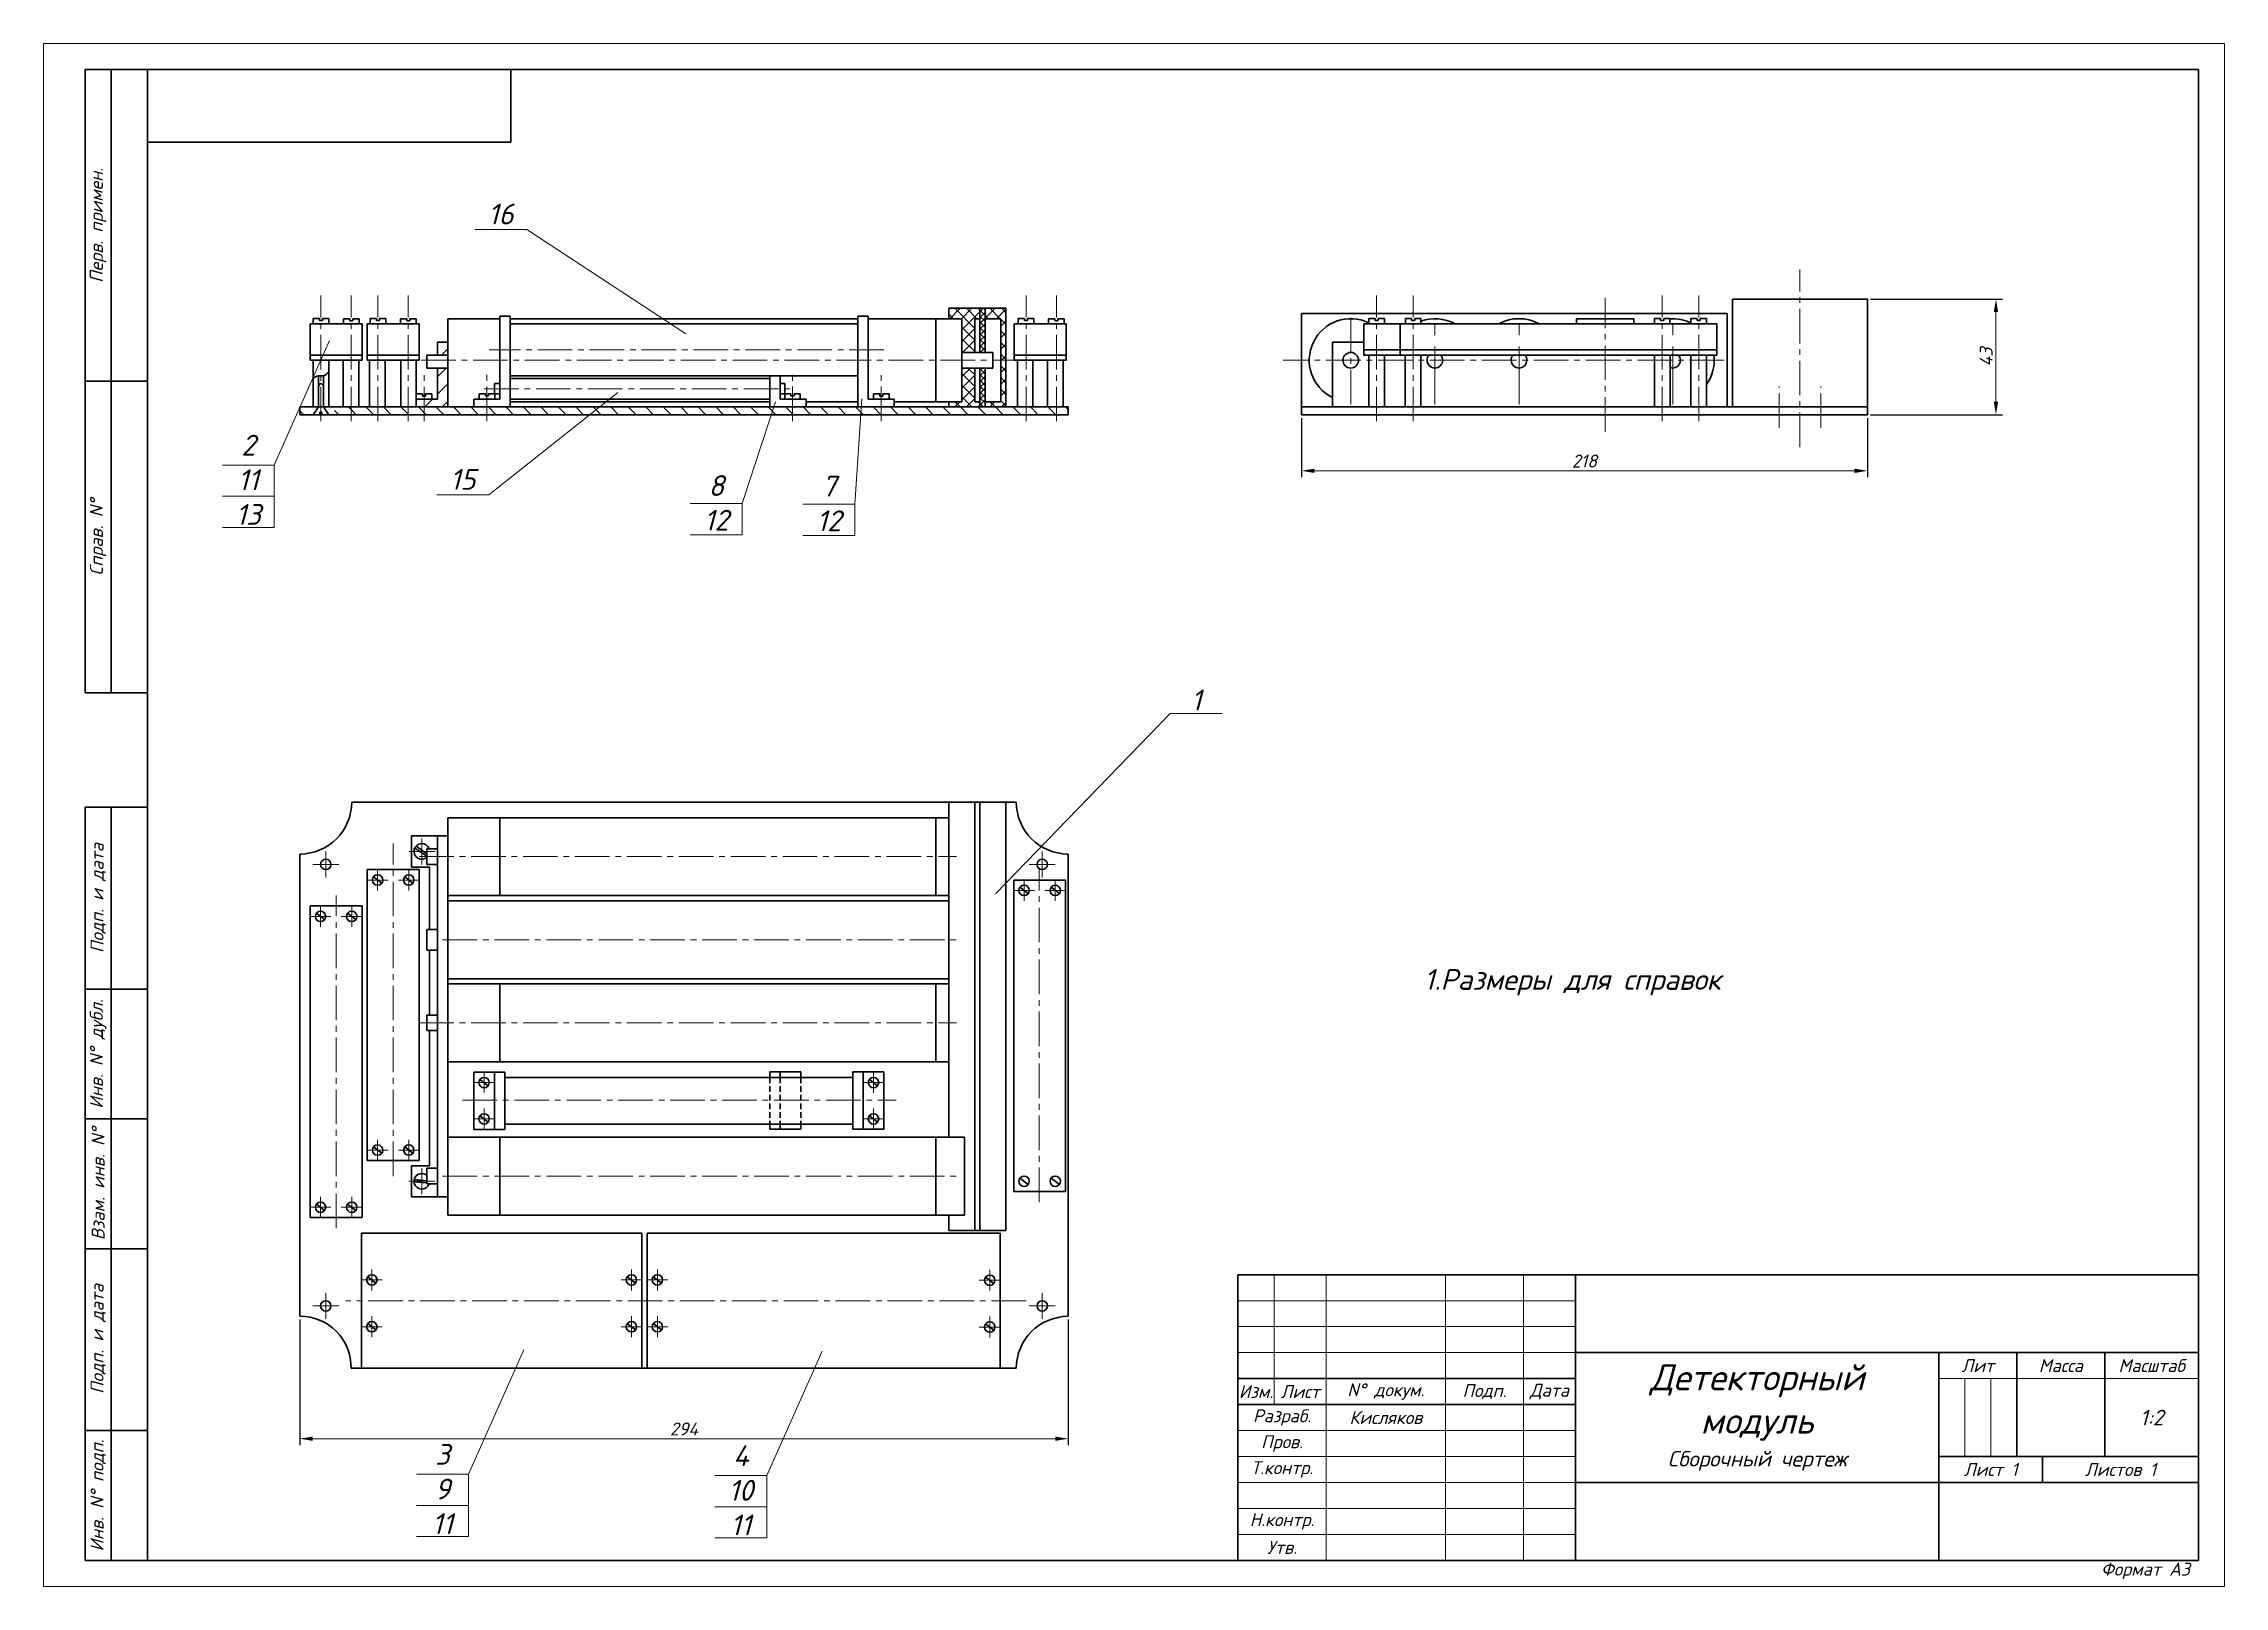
# Model space of a CAD drawing. Header units: millimetres. Extents: x 133 to 553, y -1 to 296.
import ezdxf

# ---------------------------------------------------------------- set-up
doc = ezdxf.new("R2010")
doc.units = ezdxf.units.MM
for name, pattern in [('ACAD_ISO10W100', [18, 12, -3, 0, -3]), ('CENTER', [50.8, 31.75, -6.35, 6.35, -6.35]), ('CENTER2', [28.575, 19.05, -3.175, 3.175, -3.175]), ('HIDDEN2', [4.7625, 3.175, -1.5875])]:
    doc.linetypes.add(name, pattern=pattern)
doc.styles.add('Тип А Наклон', font='isocpeur.ttf', dxfattribs={"oblique": 15, "height": 2.5})
doc.dimstyles.new('ISO-25', dxfattribs={"dimtxt": 5, "dimasz": 2.5, "dimexe": 1.25, "dimexo": 0.625, "dimtad": 1, "dimtxsty": 'Тип А Наклон', "dimcen": 2.5, "dimadec": 0, "dimazin": 0, "dimtfac": 1, "dimtmove": 0, "dimatfit": 3, "dimfxl": 1, "dimlwd": 15, "dimarcsym": 0})

# ---------------------------------------------------------------- blocks, each defined once
blk = doc.blocks.new('*D2')
at = {"color": 0, "linetype": 'Continuous', "lineweight": -2, "ltscale": 0.35}
for p, q in [((181.97, 50.55), (181.97, 26.36)), ((329.97, 50.55), (329.97, 26.36))]:
    blk.add_line(p, q, dxfattribs=at)
at = {"color": 0, "linetype": 'Continuous', "lineweight": 15, "ltscale": 0.35}
blk.add_line((327.47, 27.61), (184.47, 27.61), dxfattribs=at)
for points in [[(184.47, 28.03), (184.47, 27.2), (181.97, 27.61)], [(327.47, 28.03), (327.47, 27.2), (329.97, 27.61)]]:
    blk.add_solid(points, dxfattribs=at)
at = {"layer": 'Defpoints', "color": 0, "linetype": 'Continuous', "lineweight": 15, "ltscale": 0.35}
for p in [(181.97, 51.18), (329.97, 51.17), (181.97, 27.61)]:
    blk.add_point(p, dxfattribs=at)
at = {"color": 0, "linetype": 'Continuous', "lineweight": 15, "ltscale": 0.35, "insert": (255.97, 29.49), "char_height": 2.5, "attachment_point": 5, "style": 'Тип А Наклон'}
blk.add_mtext('294', dxfattribs=at)
blk = doc.blocks.new('*D5')
at = {"color": 0, "linetype": 'Continuous', "lineweight": -2, "ltscale": 0.35}
for p, q in [((374.88, 224.11), (374.88, 212.7)), ((483.88, 224.11), (483.88, 212.7))]:
    blk.add_line(p, q, dxfattribs=at)
at = {"color": 0, "linetype": 'Continuous', "lineweight": 15, "ltscale": 0.35}
blk.add_line((377.38, 213.95), (481.38, 213.95), dxfattribs=at)
for points in [[(377.38, 214.36), (377.38, 213.53), (374.88, 213.95)], [(481.38, 214.36), (481.38, 213.53), (483.88, 213.95)]]:
    blk.add_solid(points, dxfattribs=at)
at = {"layer": 'Defpoints', "color": 0, "linetype": 'Continuous', "lineweight": 15, "ltscale": 0.35}
for p in [(374.88, 224.74), (483.88, 224.74), (483.88, 213.95)]:
    blk.add_point(p, dxfattribs=at)
at = {"color": 0, "linetype": 'Continuous', "lineweight": 15, "ltscale": 0.35, "insert": (429.38, 215.82), "char_height": 2.5, "attachment_point": 5, "style": 'Тип А Наклон'}
blk.add_mtext('218', dxfattribs=at)
blk = doc.blocks.new('*D11')
at = {"color": 0, "linetype": 'Continuous', "lineweight": -2, "ltscale": 0.35}
for p, q in [((484.51, 246.99), (509.89, 246.99)), ((484.51, 224.74), (509.89, 224.74))]:
    blk.add_line(p, q, dxfattribs=at)
at = {"color": 0, "linetype": 'Continuous', "lineweight": 15, "ltscale": 0.35}
blk.add_line((508.64, 227.24), (508.64, 244.49), dxfattribs=at)
for points in [[(508.22, 244.49), (509.06, 244.49), (508.64, 246.99)], [(508.22, 227.24), (509.06, 227.24), (508.64, 224.74)]]:
    blk.add_solid(points, dxfattribs=at)
at = {"layer": 'Defpoints', "color": 0, "linetype": 'Continuous', "lineweight": 15, "ltscale": 0.35}
for p in [(483.88, 246.99), (508.64, 246.99), (483.88, 224.74)]:
    blk.add_point(p, dxfattribs=at)
at = {"color": 0, "linetype": 'Continuous', "lineweight": 15, "ltscale": 0.35, "insert": (506.76, 235.86), "char_height": 2.5, "attachment_point": 5, "rotation": 90, "style": 'Тип А Наклон'}
blk.add_mtext('43', dxfattribs=at)

msp = doc.modelspace()

# ---------------------------------------------------------------- hatches: boundary and pattern name
at = {"linetype": 'Continuous', "lineweight": 15, "ltscale": 0.35}
h = msp.add_hatch(dxfattribs=at)
h.set_pattern_fill('ANSI37', color=256, scale=0.5, style=0)
h.set_pattern_definition([(45, (3.3, 0), (-1.122532, 1.122532), []), (135, (3.3, 0), (-1.122532, -1.122532), [])])
h.paths.add_polyline_path([(312.967, 245.237), (311.967, 245.237), (306.967, 245.237), (306.967, 243.237), (309.467, 243.237), (309.467, 236.737), (311.967, 236.737), (311.967, 243.237), (312.967, 243.237)])
h.paths.add_polyline_path([(317.967, 245.237), (313.967, 245.237), (313.967, 243.237), (316.967, 243.237), (316.967, 235.237), (317.967, 235.237)])
h.paths.add_polyline_path([(311.967, 233.737), (309.467, 233.737), (309.467, 227.237), (306.967, 227.237), (306.967, 226.237), (312.967, 226.237), (312.967, 227.237), (311.967, 227.237)])
h.paths.add_polyline_path([(317.967, 235.237), (316.967, 235.237), (316.967, 227.237), (313.967, 227.237), (313.967, 226.237), (317.967, 226.237)])
h = msp.add_hatch(dxfattribs=at)
h.set_pattern_fill('ANSI37', color=256, scale=0.25, style=0)
h.set_pattern_definition([(45, (3.3, 0), (-0.561266, 0.561266), []), (135, (3.3, 0), (-0.561266, -0.561266), [])])
h.paths.add_polyline_path([(313.967, 245.237), (312.967, 245.237), (312.967, 236.737), (313.967, 236.737)])
h.paths.add_polyline_path([(313.967, 233.737), (312.967, 233.737), (312.967, 226.237), (313.967, 226.237)])
h = msp.add_hatch(dxfattribs=at)
h.set_pattern_fill('ANSI31', color=256, scale=0.75, style=0)
h.paths.add_polyline_path([(210.467, 233.737), (208.467, 233.737), (208.467, 227.737), (205.903, 227.737), (205.903, 226.237), (210.467, 226.237)])
h.paths.add_polyline_path([(210.467, 238.737), (208.467, 238.737), (208.467, 236.237), (210.467, 236.237)])
h = msp.add_hatch(dxfattribs=at)
h.set_pattern_fill('ANSI31', color=256, scale=0.75, angle=90, style=0)
h.paths.add_polyline_path([(205.903, 226.237), (189.467, 226.237), (187.967, 224.878), (187.967, 224.737), (201.967, 224.737), (205.903, 224.737)])
h.paths.add_polyline_path([(184.467, 226.237), (181.967, 226.237), (181.967, 224.737), (185.967, 224.737), (185.967, 224.878)])
h.paths.add_polyline_path([(329.967, 226.237), (205.903, 226.237), (205.903, 224.737), (329.967, 224.737)])

# ---------------------------------------------------------------- linework, layer by layer
at = {"lineweight": 15}
for p, q in [((132.635, 296.186), (132.635, -0.814)), ((552.635, 296.186), (132.635, 296.186)), ((552.635, -0.814), (552.635, 296.186)), ((369.635, 59.186), (369.635, 34.186)), ((379.635, 59.186), (379.635, 4.186)), ((402.635, 59.186), (402.635, 4.186)), ((417.635, 59.186), (417.635, 4.186)), ((362.635, 54.186), (427.635, 54.186)), ((362.635, 49.186), (427.635, 49.186)), ((362.635, 44.186), (427.635, 44.186)), ((547.635, 39.186), (497.635, 39.186)), ((362.635, 29.186), (427.635, 29.186)), ((362.635, 24.186), (427.635, 24.186)), ((362.635, 19.186), (427.635, 19.186)), ((362.635, 14.186), (427.635, 14.186)), ((362.635, 9.186), (427.635, 9.186)), ((132.635, -0.814), (552.635, -0.814))]:
    msp.add_line(p, q, dxfattribs=at)
at = {"lineweight": 18}
msp.add_line((552.635, 296.186), (547.635, 296.186), dxfattribs=at)
at = {"lineweight": 30}
for p, q in [((140.635, 291.186), (152.635, 291.186)), ((140.635, 291.186), (140.635, 231.186)), ((145.635, 171.186), (145.635, 291.186)), ((152.635, 291.186), (547.635, 291.186)), ((152.635, 291.186), (152.635, 4.186)), ((222.635, 277.186), (222.635, 291.186)), ((547.635, 291.186), (547.635, 4.186)), ((152.635, 277.186), (222.635, 277.186)), ((152.635, 277.186), (222.635, 277.186)), ((152.635, 277.186), (222.635, 277.186)), ((140.635, 231.186), (140.635, 171.186)), ((140.635, 231.186), (152.635, 231.186)), ((140.635, 171.186), (152.635, 171.186)), ((140.635, 114.186), (140.635, 149.186)), ((140.635, 149.186), (152.635, 149.186)), ((145.635, 4.186), (145.635, 149.186)), ((140.635, 89.186), (140.635, 114.186)), ((140.635, 114.186), (152.635, 114.186)), ((140.635, 64.186), (140.635, 89.186)), ((140.635, 89.186), (152.635, 89.186)), ((140.635, 29.186), (140.635, 64.186)), ((140.635, 64.186), (152.635, 64.186)), ((547.635, 59.186), (362.635, 59.186)), ((362.635, 59.186), (362.635, 4.186)), ((427.635, 59.186), (427.635, 4.186)), ((547.635, 44.186), (427.635, 44.186)), ((547.635, 44.186), (427.635, 44.186)), ((497.635, 44.186), (497.635, 4.186)), ((512.635, 44.186), (512.635, 24.186)), ((529.635, 44.186), (529.635, 24.186)), ((362.635, 39.186), (427.635, 39.186)), ((362.635, 34.186), (427.635, 34.186)), ((140.635, 4.186), (140.635, 29.186)), ((140.635, 29.186), (152.635, 29.186)), ((547.635, 24.186), (497.635, 24.186)), ((517.635, 19.186), (517.635, 24.186)), ((497.635, 19.186), (427.635, 19.186)), ((547.635, 19.186), (497.635, 19.186)), ((145.635, 4.186), (140.635, 4.186)), ((152.635, 4.186), (145.635, 4.186)), ((152.635, 4.186), (547.635, 4.186))]:
    msp.add_line(p, q, dxfattribs=at)
at = {"linetype": 'Continuous', "lineweight": 15, "ltscale": 0.35}
for p, q in [((225.684, 260.408), (215.684, 260.408)), ((256.351, 240.344), (225.684, 260.408)), ((309.467, 243.237), (304.467, 243.237)), ((187.711, 239.013), (177.062, 215.062)), ((243.23, 229.006), (218.349, 209.319)), ((273.601, 227.211), (267.181, 207.64)), ((290.224, 227.804), (288.873, 207.522)), ((177.062, 215.062), (167.062, 215.062)), ((177.062, 215.062), (177.062, 210.062)), ((177.062, 210.062), (177.062, 209.062)), ((177.062, 209.062), (167.062, 209.062)), ((177.062, 209.062), (177.062, 204.062)), ((218.349, 209.319), (208.349, 209.319)), ((267.181, 207.64), (257.181, 207.64)), ((267.181, 207.64), (267.181, 202.64)), ((288.873, 207.522), (278.873, 207.522)), ((288.873, 207.522), (288.873, 202.522)), ((177.062, 203.062), (167.062, 203.062)), ((177.062, 204.062), (177.062, 203.062)), ((267.181, 201.64), (257.181, 201.64)), ((267.181, 202.64), (267.181, 201.64)), ((288.873, 202.522), (288.873, 201.522)), ((288.873, 201.522), (278.873, 201.522)), ((315.952, 132.521), (349.623, 167.219)), ((359.623, 167.219), (349.623, 167.219)), ((225.096, 44.721), (214.447, 20.769)), ((282.557, 44.478), (271.909, 20.526)), ((497.635, 39.186), (502.635, 39.186)), ((502.635, 39.186), (507.635, 39.186)), ((502.635, 39.186), (502.635, 24.186)), ((507.635, 39.186), (507.635, 24.186)), ((214.447, 20.769), (204.447, 20.769)), ((214.447, 20.769), (214.447, 15.769)), ((271.909, 20.526), (261.909, 20.526)), ((271.909, 20.526), (271.909, 15.526)), ((214.447, 14.769), (204.447, 14.769)), ((214.447, 15.769), (214.447, 14.769)), ((214.447, 14.769), (214.447, 9.769)), ((271.909, 14.526), (261.909, 14.526)), ((271.909, 15.526), (271.909, 14.526)), ((271.909, 14.526), (271.909, 9.526)), ((214.447, 8.769), (204.447, 8.769)), ((214.447, 9.769), (214.447, 8.769)), ((271.909, 8.526), (261.909, 8.526)), ((271.909, 9.526), (271.909, 8.526))]:
    msp.add_line(p, q, dxfattribs=at)
at = {"linetype": 'CENTER2', "lineweight": 15, "ltscale": 0.35}
for p, q in [((470.884, 218.479), (470.884, 252.717)), ((186.043, 223.479), (186.043, 247.717)), ((191.891, 223.479), (191.891, 247.695)), ((197.025, 223.479), (197.025, 247.717)), ((202.873, 223.479), (202.873, 247.695)), ((321.839, 223.479), (321.839, 247.717)), ((327.687, 223.479), (327.687, 247.695)), ((384.384, 226.737), (384.384, 243.737)), ((389.352, 223.479), (389.352, 247.717)), ((396.394, 223.479), (396.394, 247.717)), ((433.384, 221.429), (433.384, 247.237)), ((444.361, 223.479), (444.361, 247.717)), ((451.388, 223.479), (451.388, 247.717)), ((205.334, 235.237), (319.467, 235.237)), ((294.467, 237.237), (218.467, 237.237)), ((456.303, 235.237), (371.384, 235.237)), ((205.903, 223.479), (205.903, 233.195)), ((218.016, 223.517), (218.016, 233.232)), ((276.862, 223.503), (276.862, 233.218)), ((293.973, 223.489), (293.973, 233.204)), ((217.467, 229.737), (277.362, 229.737)), ((456.806, 230.17), (456.806, 227.17)), ((466.884, 222.237), (466.884, 230.237)), ((474.884, 222.237), (474.884, 230.237)), ((205.467, 143.172), (205.467, 140.672)), ((186.967, 140.672), (186.967, 138.172)), ((199.967, 78.172), (199.967, 142.172)), ((205.467, 140.672), (202.967, 140.672)), ((204.967, 139.672), (308.467, 139.672)), ((205.467, 140.672), (205.467, 138.172)), ((205.467, 140.672), (207.967, 140.672)), ((324.967, 140.666), (324.967, 138.166)), ((186.967, 138.172), (184.467, 138.172)), ((186.967, 138.172), (186.967, 135.672)), ((186.967, 138.172), (189.467, 138.172)), ((198.967, 135.172), (194.967, 135.172)), ((196.967, 133.172), (196.967, 137.172)), ((204.967, 135.172), (200.967, 135.172)), ((202.967, 133.172), (202.967, 137.172)), ((321.467, 131.172), (321.467, 135.172)), ((324.967, 138.166), (322.467, 138.166)), ((324.359, 73.167), (324.359, 137.167)), ((324.967, 138.166), (324.967, 135.666)), ((324.967, 138.166), (327.467, 138.166)), ((327.467, 131.172), (327.467, 135.172)), ((188.967, 68.172), (188.967, 132.172)), ((323.467, 133.172), (319.467, 133.172)), ((329.467, 133.172), (325.467, 133.172)), ((187.967, 128.172), (183.967, 128.172)), ((185.967, 126.172), (185.967, 130.172)), ((193.967, 128.172), (189.967, 128.172)), ((191.967, 126.172), (191.967, 130.172)), ((209.467, 123.672), (308.467, 123.672)), ((204.967, 107.672), (308.467, 107.672)), ((217.467, 94.172), (217.467, 98.172)), ((292.467, 94.172), (292.467, 98.172)), ((213.309, 92.764), (296.82, 92.764)), ((219.467, 96.172), (215.467, 96.172)), ((294.467, 96.172), (290.467, 96.172)), ((219.467, 89.172), (215.467, 89.172)), ((217.467, 87.172), (217.467, 91.172)), ((294.467, 89.172), (290.467, 89.172)), ((292.467, 87.172), (292.467, 91.172)), ((196.967, 81.172), (196.967, 85.172)), ((202.967, 81.172), (202.967, 85.172)), ((198.967, 83.172), (194.967, 83.172)), ((204.967, 83.172), (200.967, 83.172)), ((205.467, 77.172), (202.967, 77.172)), ((205.467, 79.672), (205.467, 77.172)), ((205.467, 77.172), (205.467, 74.672)), ((205.467, 77.172), (207.967, 77.172)), ((209.467, 78.172), (308.467, 78.172)), ((187.967, 72.172), (183.967, 72.172)), ((185.967, 70.172), (185.967, 74.172)), ((193.967, 72.172), (189.967, 72.172)), ((191.967, 70.172), (191.967, 74.172)), ((195.843, 56.172), (195.843, 60.172)), ((245.843, 56.172), (245.843, 60.172)), ((250.843, 56.172), (250.843, 60.172)), ((314.843, 56.116), (314.843, 60.116)), ((186.967, 55.679), (186.967, 53.179)), ((197.843, 58.172), (193.843, 58.172)), ((247.843, 58.172), (243.843, 58.172)), ((252.843, 58.172), (248.843, 58.172)), ((316.843, 58.116), (312.843, 58.116)), ((324.967, 55.672), (324.967, 53.172)), ((186.967, 53.179), (184.467, 53.179)), ((186.967, 53.179), (186.967, 50.679)), ((186.967, 53.179), (189.467, 53.179)), ((321.843, 54.172), (190.843, 54.172)), ((195.843, 47.172), (195.843, 51.172)), ((245.843, 47.172), (245.843, 51.172)), ((250.843, 47.172), (250.843, 51.172)), ((314.843, 47.116), (314.843, 51.116)), ((324.967, 53.172), (322.467, 53.172)), ((324.967, 53.172), (324.967, 50.672)), ((324.967, 53.172), (327.467, 53.172)), ((197.843, 49.172), (193.843, 49.172)), ((247.843, 49.172), (243.843, 49.172)), ((252.843, 49.172), (248.843, 49.172)), ((316.843, 49.116), (312.843, 49.116))]:
    msp.add_line(p, q, dxfattribs=at)
at = {"linetype": 'Continuous', "lineweight": 35, "ltscale": 0.35}
for p, q in [((220.467, 227.737), (220.467, 243.737)), ((220.467, 243.737), (222.467, 243.737)), ((222.467, 243.737), (222.467, 226.237)), ((289.467, 243.737), (289.467, 226.237)), ((289.467, 243.737), (291.467, 243.737)), ((291.467, 243.737), (291.467, 227.737)), ((483.884, 246.987), (457.884, 246.987)), ((457.884, 246.987), (457.884, 226.237)), ((483.884, 246.987), (470.884, 246.987)), ((483.884, 226.237), (483.884, 246.987)), ((183.967, 242.237), (183.967, 235.237)), ((193.967, 242.237), (183.967, 242.237)), ((193.967, 242.237), (193.967, 235.237)), ((194.967, 242.237), (194.967, 235.237)), ((204.967, 242.237), (194.967, 242.237)), ((204.967, 242.237), (204.967, 235.237)), ((220.467, 243.237), (210.467, 243.237)), ((289.467, 242.237), (222.467, 242.237)), ((289.467, 232.237), (289.467, 242.237)), ((306.967, 243.237), (291.467, 243.237)), ((319.585, 242.237), (319.585, 235.237)), ((329.585, 242.237), (319.585, 242.237)), ((329.585, 242.237), (329.585, 235.237)), ((454.884, 242.237), (386.884, 242.237)), ((386.884, 242.237), (386.884, 237.237)), ((393.884, 236.237), (393.884, 242.237)), ((438.884, 243.237), (427.884, 243.237)), ((427.884, 243.237), (427.884, 242.237)), ((438.884, 242.237), (438.884, 243.237)), ((454.884, 237.237), (454.884, 242.237)), ((183.967, 235.237), (183.967, 236.237)), ((193.967, 236.237), (183.967, 236.237)), ((183.967, 235.237), (193.967, 235.237)), ((184.548, 226.237), (184.548, 235.237)), ((187.548, 235.237), (187.548, 226.237)), ((190.348, 226.237), (190.348, 235.237)), ((190.769, 235.237), (193.769, 235.237)), ((193.348, 235.237), (193.348, 226.237)), ((193.967, 235.237), (193.967, 236.237)), ((194.967, 235.237), (194.967, 236.237)), ((204.967, 236.237), (194.967, 236.237)), ((194.967, 235.237), (204.967, 235.237)), ((195.403, 226.237), (195.403, 235.237)), ((198.403, 235.237), (198.403, 226.237)), ((201.403, 226.237), (201.403, 235.237)), ((201.469, 235.237), (204.469, 235.237)), ((204.403, 235.237), (204.403, 226.237)), ((204.967, 235.237), (204.967, 236.237)), ((319.585, 235.237), (319.585, 236.237)), ((329.585, 236.237), (319.585, 236.237)), ((319.585, 235.237), (329.585, 235.237)), ((320.167, 226.237), (320.167, 235.237)), ((323.167, 235.237), (323.167, 226.237)), ((325.967, 226.237), (325.967, 235.237)), ((326.387, 235.237), (329.387, 235.237)), ((328.967, 235.237), (328.967, 226.237)), ((329.585, 235.237), (329.585, 236.237)), ((386.884, 236.237), (386.884, 237.237)), ((386.884, 237.237), (454.884, 237.237)), ((387.884, 236.237), (386.884, 236.237)), ((387.884, 226.237), (387.884, 236.237)), ((387.884, 236.237), (390.884, 236.237)), ((454.884, 236.237), (387.884, 236.237)), ((390.884, 236.237), (390.884, 226.237)), ((394.884, 226.237), (394.884, 236.237)), ((394.884, 236.237), (397.884, 236.237)), ((397.884, 236.237), (397.884, 226.237)), ((445.884, 236.237), (442.884, 236.237)), ((442.884, 236.237), (442.884, 226.237)), ((445.884, 226.237), (445.884, 236.237)), ((452.884, 236.237), (449.884, 236.237)), ((452.884, 226.237), (452.884, 236.237)), ((454.884, 237.237), (454.884, 236.237)), ((185.548, 230.31), (185.548, 232.251)), ((186.548, 230.31), (186.548, 232.251)), ((222.467, 232.237), (289.467, 232.237)), ((272.467, 231.737), (222.467, 231.737)), ((272.467, 232.237), (272.467, 226.237)), ((272.467, 227.737), (272.467, 231.737)), ((274.467, 232.237), (274.467, 227.737)), ((185.548, 230.31), (186.043, 230.805)), ((185.548, 230.31), (185.548, 226.237)), ((186.548, 230.31), (186.043, 230.805)), ((186.548, 230.31), (186.548, 226.237)), ((215.467, 226.237), (215.467, 227.737)), ((215.467, 227.737), (220.467, 227.737)), ((219.467, 229.737), (219.467, 230.737)), ((219.467, 230.737), (220.467, 230.737)), ((219.467, 229.737), (219.467, 228.737)), ((219.467, 228.737), (220.467, 228.737)), ((222.467, 227.737), (272.467, 227.737)), ((275.362, 230.737), (274.467, 230.737)), ((275.362, 228.761), (274.467, 228.761)), ((274.467, 227.737), (279.467, 227.737)), ((275.362, 229.737), (275.362, 230.737)), ((275.362, 229.737), (275.362, 228.761)), ((279.467, 227.737), (279.467, 226.237)), ((279.467, 227.237), (289.467, 227.237)), ((291.467, 227.737), (296.467, 227.737)), ((296.467, 227.737), (296.467, 226.237)), ((296.467, 227.237), (309.467, 227.237)), ((184.543, 224.737), (185.548, 226.237)), ((186.043, 224.737), (184.543, 224.737)), ((186.043, 225.237), (185.843, 225.237)), ((185.843, 225.237), (185.843, 224.737)), ((186.043, 225.237), (186.243, 225.237)), ((186.043, 224.737), (187.543, 224.737)), ((186.243, 225.237), (186.243, 224.737)), ((187.543, 224.737), (186.548, 226.237)), ((206.467, 139.76), (204.113, 141.318)), ((206.467, 140.233), (204.358, 141.683)), ((205.467, 140.672), (205.467, 140.672)), ((205.467, 140.672), (205.467, 140.672)), ((205.467, 140.672), (205.467, 140.672)), ((204.967, 137.172), (194.967, 137.172)), ((194.967, 137.172), (194.967, 81.172)), ((197.756, 134.558), (196.178, 135.787)), ((203.756, 134.558), (202.178, 135.787)), ((204.967, 81.172), (204.967, 137.172)), ((329.467, 135.172), (319.467, 135.172)), ((319.467, 135.172), (319.467, 75.172)), ((329.467, 135.172), (319.467, 135.172)), ((319.467, 135.172), (319.467, 75.172)), ((329.467, 135.172), (319.467, 135.172)), ((329.467, 75.172), (329.467, 135.172)), ((329.467, 75.172), (329.467, 135.172)), ((319.467, 131.172), (319.467, 75.172)), ((322.256, 132.558), (320.678, 133.787)), ((328.256, 132.558), (326.678, 133.787)), ((329.467, 75.172), (329.467, 131.172)), ((193.967, 130.172), (183.967, 130.172)), ((183.967, 130.172), (183.967, 70.172)), ((193.967, 130.172), (183.967, 130.172)), ((183.967, 126.172), (183.967, 70.172)), ((186.756, 127.558), (185.178, 128.787)), ((192.756, 127.558), (191.178, 128.787)), ((193.967, 70.172), (193.967, 130.172)), ((193.967, 70.172), (193.967, 126.172)), ((215.467, 98.172), (221.467, 98.172)), ((215.467, 87.172), (215.467, 98.172)), ((218.256, 95.558), (216.678, 96.787)), ((219.467, 98.172), (219.467, 87.172)), ((221.467, 98.172), (221.467, 87.172)), ((221.467, 97.172), (288.467, 97.172)), ((278.467, 98.211), (272.467, 98.211)), ((272.467, 97.172), (272.467, 98.211)), ((274.467, 97.172), (274.467, 98.211)), ((278.467, 98.211), (278.467, 97.172)), ((288.467, 98.211), (288.467, 87.211)), ((294.467, 98.211), (288.467, 98.211)), ((288.467, 97.172), (288.467, 88.172)), ((288.467, 97.172), (288.467, 88.172)), ((290.467, 98.211), (290.467, 87.211)), ((293.256, 95.558), (291.678, 96.787)), ((294.467, 87.211), (294.467, 98.211)), ((218.256, 88.558), (216.678, 89.787)), ((293.256, 88.558), (291.678, 89.787)), ((221.467, 87.172), (215.467, 87.172)), ((288.467, 88.172), (221.467, 88.172)), ((272.467, 88.172), (272.467, 87.211)), ((272.467, 87.211), (278.467, 87.211)), ((274.467, 88.172), (274.467, 87.211)), ((278.467, 87.211), (278.467, 88.172)), ((288.467, 87.211), (294.467, 87.211)), ((194.967, 81.172), (204.967, 81.172)), ((197.756, 82.558), (196.178, 83.787)), ((203.756, 82.558), (202.178, 83.787)), ((206.467, 76.873), (203.969, 77.097)), ((206.467, 77.27), (204.011, 77.534)), ((322.256, 76.558), (320.678, 77.787)), ((328.256, 76.558), (326.678, 77.787)), ((186.756, 71.558), (185.178, 72.787)), ((192.756, 71.558), (191.178, 72.787)), ((319.467, 75.172), (329.467, 75.172)), ((319.467, 75.172), (329.467, 75.172)), ((319.467, 75.172), (329.467, 75.172)), ((183.967, 70.172), (193.967, 70.172)), ((183.967, 70.172), (193.967, 70.172)), ((193.843, 41.172), (193.843, 67.172)), ((193.843, 67.172), (247.843, 67.172)), ((247.843, 67.172), (247.843, 41.172)), ((248.843, 67.172), (248.843, 41.172)), ((248.843, 67.172), (316.843, 67.172)), ((316.843, 67.172), (316.843, 41.172)), ((196.631, 57.558), (195.054, 58.787)), ((246.631, 57.558), (245.054, 58.787)), ((251.631, 57.558), (250.054, 58.787)), ((315.631, 57.502), (314.054, 58.731)), ((196.631, 48.558), (195.054, 49.787)), ((246.631, 48.558), (245.054, 49.787)), ((251.631, 48.558), (250.054, 49.787)), ((315.631, 48.502), (314.054, 49.731))]:
    msp.add_line(p, q, dxfattribs=at)
at = {"linetype": 'Continuous', "lineweight": 30, "ltscale": 0.35}
for p, q in [((306.967, 243.237), (306.967, 245.237)), ((306.967, 245.237), (311.967, 245.237)), ((311.967, 245.237), (312.967, 245.237)), ((312.967, 245.237), (312.967, 236.737)), ((312.967, 245.237), (317.967, 245.237)), ((313.967, 245.237), (313.967, 236.737)), ((317.967, 245.237), (317.967, 226.237)), ((374.884, 226.237), (374.884, 244.237)), ((456.884, 244.237), (374.884, 244.237)), ((456.884, 226.237), (456.884, 244.237)), ((184.543, 243.259), (184.543, 242.259)), ((185.743, 243.259), (184.543, 243.259)), ((185.743, 242.859), (185.743, 243.259)), ((186.043, 242.859), (185.743, 242.859)), ((186.043, 242.859), (186.343, 242.859)), ((187.543, 243.259), (186.343, 243.259)), ((186.343, 242.859), (186.343, 243.259)), ((187.543, 242.259), (187.543, 243.259)), ((190.391, 243.237), (190.391, 242.237)), ((191.591, 243.237), (190.391, 243.237)), ((191.591, 242.837), (191.591, 243.237)), ((191.891, 242.837), (191.591, 242.837)), ((191.891, 242.837), (192.191, 242.837)), ((193.391, 243.237), (192.191, 243.237)), ((192.191, 242.837), (192.191, 243.237)), ((193.391, 242.237), (193.391, 243.237)), ((195.525, 243.259), (195.525, 242.259)), ((196.725, 243.259), (195.525, 243.259)), ((196.725, 242.859), (196.725, 243.259)), ((197.025, 242.859), (196.725, 242.859)), ((197.025, 242.859), (197.325, 242.859)), ((198.525, 243.259), (197.325, 243.259)), ((197.325, 242.859), (197.325, 243.259)), ((198.525, 242.259), (198.525, 243.259)), ((201.373, 243.237), (201.373, 242.237)), ((202.573, 243.237), (201.373, 243.237)), ((202.573, 242.837), (202.573, 243.237)), ((202.873, 242.837), (202.573, 242.837)), ((202.873, 242.837), (203.173, 242.837)), ((204.373, 243.237), (203.173, 243.237)), ((203.173, 242.837), (203.173, 243.237)), ((204.373, 242.237), (204.373, 243.237)), ((210.467, 226.237), (210.467, 243.237)), ((220.467, 243.237), (220.467, 227.737)), ((222.467, 243.237), (289.467, 243.237)), ((304.467, 243.237), (304.467, 227.237)), ((309.467, 243.237), (306.967, 243.237)), ((309.467, 243.237), (309.467, 227.237)), ((309.467, 243.237), (309.467, 235.237)), ((309.467, 243.237), (309.467, 235.237)), ((312.967, 243.237), (311.967, 243.237)), ((311.967, 243.237), (311.967, 236.737)), ((316.967, 243.237), (313.967, 243.237)), ((316.967, 227.237), (316.967, 243.237)), ((320.339, 243.259), (320.339, 242.259)), ((321.539, 243.259), (320.339, 243.259)), ((321.539, 242.859), (321.539, 243.259)), ((321.839, 242.859), (321.539, 242.859)), ((321.839, 242.859), (322.139, 242.859)), ((323.339, 243.259), (322.139, 243.259)), ((322.139, 242.859), (322.139, 243.259)), ((323.339, 242.259), (323.339, 243.259)), ((326.187, 243.237), (326.187, 242.237)), ((327.387, 243.237), (326.187, 243.237)), ((327.387, 242.837), (327.387, 243.237)), ((327.687, 242.837), (327.387, 242.837)), ((327.687, 242.837), (327.987, 242.837)), ((329.187, 243.237), (327.987, 243.237)), ((327.987, 242.837), (327.987, 243.237)), ((329.187, 242.237), (329.187, 243.237)), ((387.852, 243.259), (387.852, 242.259)), ((389.052, 243.259), (387.852, 243.259)), ((389.052, 242.859), (389.052, 243.259)), ((389.352, 242.859), (389.052, 242.859)), ((389.352, 242.859), (389.652, 242.859)), ((390.852, 243.259), (389.652, 243.259)), ((389.652, 242.859), (389.652, 243.259)), ((390.852, 242.259), (390.852, 243.259)), ((394.894, 243.259), (394.894, 242.259)), ((396.094, 243.259), (394.894, 243.259)), ((396.094, 242.859), (396.094, 243.259)), ((396.394, 242.859), (396.094, 242.859)), ((396.394, 242.859), (396.694, 242.859)), ((397.894, 243.259), (396.694, 243.259)), ((396.694, 242.859), (396.694, 243.259)), ((397.894, 242.259), (397.894, 243.259)), ((442.861, 243.259), (442.861, 242.259)), ((444.061, 243.259), (442.861, 243.259)), ((444.061, 242.859), (444.061, 243.259)), ((444.361, 242.859), (444.061, 242.859)), ((444.361, 242.859), (444.661, 242.859)), ((445.861, 243.259), (444.661, 243.259)), ((444.661, 242.859), (444.661, 243.259)), ((445.861, 242.259), (445.861, 243.259)), ((449.888, 243.259), (449.888, 242.259)), ((451.088, 243.259), (449.888, 243.259)), ((451.088, 242.859), (451.088, 243.259)), ((451.388, 242.859), (451.088, 242.859)), ((451.388, 242.859), (451.688, 242.859)), ((452.888, 243.259), (451.688, 243.259)), ((451.688, 242.859), (451.688, 243.259)), ((452.888, 242.259), (452.888, 243.259)), ((208.467, 236.237), (206.467, 236.237)), ((206.467, 236.237), (206.467, 233.737)), ((208.467, 236.237), (208.467, 238.737)), ((208.467, 238.737), (210.467, 238.737)), ((208.467, 236.237), (210.467, 236.237)), ((210.467, 238.737), (210.467, 226.237)), ((309.467, 236.737), (315.467, 236.737)), ((315.467, 236.737), (315.467, 233.737)), ((380.884, 226.237), (380.884, 238.737)), ((380.884, 238.737), (386.884, 238.737)), ((449.884, 236.237), (449.884, 226.237)), ((206.467, 233.737), (210.467, 233.737)), ((208.467, 227.737), (208.467, 233.737)), ((309.467, 233.737), (315.467, 233.737)), ((311.967, 233.737), (311.967, 227.237)), ((312.967, 233.737), (312.967, 226.237)), ((313.967, 233.737), (313.967, 226.237)), ((204.403, 228.737), (204.403, 227.737)), ((205.603, 228.737), (204.403, 228.737)), ((204.403, 227.737), (208.467, 227.737)), ((205.603, 228.337), (205.603, 228.737)), ((205.903, 228.337), (205.603, 228.337)), ((205.903, 228.337), (206.203, 228.337)), ((207.403, 228.737), (206.203, 228.737)), ((206.203, 228.337), (206.203, 228.737)), ((207.403, 227.737), (207.403, 228.737)), ((216.516, 228.775), (216.516, 227.775)), ((217.716, 228.775), (216.516, 228.775)), ((217.716, 228.375), (217.716, 228.775)), ((218.016, 228.375), (217.716, 228.375)), ((218.016, 228.375), (218.316, 228.375)), ((219.516, 228.775), (218.316, 228.775)), ((218.316, 228.375), (218.316, 228.775)), ((219.516, 227.775), (219.516, 228.775)), ((222.467, 227.237), (272.467, 227.237)), ((275.362, 228.761), (275.362, 227.761)), ((276.562, 228.761), (275.362, 228.761)), ((276.562, 228.361), (276.562, 228.761)), ((276.862, 228.361), (276.562, 228.361)), ((276.862, 228.361), (277.162, 228.361)), ((278.362, 228.761), (277.162, 228.761)), ((277.162, 228.361), (277.162, 228.761)), ((278.362, 227.761), (278.362, 228.761)), ((292.473, 228.746), (292.473, 227.746)), ((293.673, 228.746), (292.473, 228.746)), ((293.673, 228.346), (293.673, 228.746)), ((293.973, 228.346), (293.673, 228.346)), ((293.973, 228.346), (294.273, 228.346)), ((295.473, 228.746), (294.273, 228.746)), ((294.273, 228.346), (294.273, 228.746)), ((295.473, 227.746), (295.473, 228.746)), ((306.967, 227.237), (306.967, 226.237)), ((311.967, 227.237), (312.967, 227.237)), ((312.967, 226.237), (312.967, 227.237)), ((313.967, 227.237), (316.967, 227.237)), ((181.967, 224.737), (181.967, 226.237)), ((181.967, 226.237), (329.967, 226.237)), ((181.967, 224.737), (329.967, 224.737)), ((181.967, 224.737), (201.967, 224.737)), ((329.967, 226.237), (329.967, 224.737)), ((374.884, 224.737), (374.884, 226.237)), ((374.884, 226.237), (483.884, 226.237)), ((374.884, 226.237), (378.884, 226.237)), ((374.884, 224.737), (483.884, 224.737)), ((374.884, 224.737), (387.884, 224.737)), ((483.884, 224.737), (470.884, 224.737)), ((483.884, 226.237), (479.884, 226.237)), ((483.884, 226.237), (483.884, 224.737)), ((191.967, 150.172), (319.967, 150.172)), ((306.967, 147.172), (210.467, 147.172)), ((210.467, 147.172), (210.467, 132.172)), ((210.467, 147.172), (210.467, 143.172)), ((220.467, 147.172), (220.467, 132.172)), ((304.467, 147.172), (304.467, 132.172)), ((306.967, 85.672), (306.967, 150.172)), ((306.967, 150.172), (317.967, 150.172)), ((311.967, 150.172), (311.967, 71.672)), ((312.967, 150.172), (312.967, 71.672)), ((317.967, 150.172), (317.967, 67.672)), ((210.467, 143.672), (203.467, 143.672)), ((203.467, 143.672), (203.467, 137.672)), ((208.467, 143.672), (208.467, 74.172)), ((210.467, 71.672), (210.467, 143.672)), ((181.967, 140.172), (181.967, 51.179)), ((206.467, 139.672), (206.467, 141.172)), ((206.467, 141.172), (208.467, 141.172)), ((206.467, 139.672), (206.467, 138.172)), ((210.467, 132.172), (210.467, 139.672)), ((329.967, 51.172), (329.967, 140.172)), ((203.467, 137.672), (206.967, 137.672)), ((206.467, 138.172), (208.467, 138.172)), ((206.967, 137.672), (206.967, 125.672)), ((210.467, 132.172), (306.967, 132.172)), ((210.467, 131.172), (306.967, 131.172)), ((210.467, 131.172), (210.467, 116.172)), ((206.467, 123.672), (206.467, 125.672)), ((206.467, 125.672), (208.467, 125.672)), ((206.467, 123.672), (206.467, 121.672)), ((210.467, 116.172), (210.467, 123.672)), ((206.467, 121.672), (208.467, 121.672)), ((206.967, 121.672), (206.967, 109.172)), ((210.467, 116.172), (306.967, 116.172)), ((210.467, 115.172), (306.967, 115.172)), ((210.467, 115.172), (210.467, 100.172)), ((220.467, 115.172), (220.467, 100.172)), ((304.467, 115.172), (304.467, 100.172)), ((206.467, 107.672), (206.467, 109.172)), ((206.467, 109.172), (208.467, 109.172)), ((206.467, 107.672), (206.467, 106.172)), ((206.467, 106.172), (208.467, 106.172)), ((206.967, 80.172), (206.967, 106.172)), ((210.467, 100.172), (210.467, 107.672)), ((210.467, 100.172), (306.967, 100.172)), ((210.467, 85.672), (306.967, 85.672)), ((210.467, 85.672), (210.467, 70.672)), ((220.467, 85.672), (220.467, 70.672)), ((304.467, 85.672), (304.467, 70.672)), ((306.967, 85.672), (309.967, 85.672)), ((309.967, 85.672), (309.967, 70.672)), ((203.467, 74.172), (203.467, 80.172)), ((203.467, 80.172), (206.967, 80.172)), ((206.467, 76.672), (206.467, 79.672)), ((208.467, 79.672), (206.467, 79.672)), ((206.467, 76.672), (208.467, 76.672)), ((210.467, 70.672), (210.467, 78.172)), ((210.467, 78.172), (210.467, 74.172)), ((311.967, 76.672), (311.967, 67.672)), ((312.967, 76.672), (312.967, 67.672)), ((210.467, 74.172), (203.467, 74.172)), ((210.467, 70.672), (210.467, 74.672)), ((306.967, 70.672), (210.467, 70.672)), ((309.967, 70.672), (306.967, 70.672)), ((306.967, 70.672), (306.967, 67.672)), ((306.967, 67.672), (317.967, 67.672)), ((191.843, 41.172), (319.967, 41.172))]:
    msp.add_line(p, q, dxfattribs=at)
at = {"linetype": 'CENTER', "lineweight": 15, "ltscale": 0.35}
for p, q in [((400.584, 226.737), (400.584, 243.737)), ((416.784, 226.737), (416.784, 243.737)), ((446.384, 226.737), (446.384, 243.737))]:
    msp.add_line(p, q, dxfattribs=at)
at = {"linetype": 'HIDDEN2', "lineweight": 35, "ltscale": 0.35}
for p, q in [((272.467, 97.172), (272.467, 88.172)), ((274.467, 97.172), (274.467, 88.172)), ((278.467, 97.172), (278.467, 88.172))]:
    msp.add_line(p, q, dxfattribs=at)
at = {"linetype": 'Continuous', "lineweight": 30, "ltscale": 0.35}
msp.add_circle((384.384, 235.237), 1.5, dxfattribs=at)
at = {"linetype": 'Continuous', "lineweight": 35, "ltscale": 0.35}
for centre in [(186.967, 138.172), (324.967, 138.166), (196.967, 135.172), (202.967, 135.172), (321.467, 133.172), (327.467, 133.172), (185.967, 128.172), (191.967, 128.172), (217.467, 96.172), (292.467, 96.172), (217.467, 89.172), (292.467, 89.172), (196.967, 83.172), (202.967, 83.172), (321.467, 77.172), (327.467, 77.172), (185.967, 72.172), (191.967, 72.172), (195.843, 58.172), (245.843, 58.172), (250.843, 58.172), (314.843, 58.116), (186.967, 53.179), (324.967, 53.172), (195.843, 49.172), (245.843, 49.172), (250.843, 49.172), (314.843, 49.116)]:
    msp.add_circle(centre, 1, dxfattribs=at)
at = {"linetype": 'Continuous', "lineweight": 30, "ltscale": 0.35}
for centre, radius, start, end in [((384.384, 235.237), 8, 64.31733, 244.05552), ((400.584, 235.237), 8, 61.04498, 109.65255), ((416.784, 235.237), 8, 61.04498, 118.95502), ((446.384, 235.237), 8, 64.02665, 93.7544), ((400.584, 235.237), 1.5, 138.18969, 41.81031), ((416.784, 235.237), 1.5, 138.18969, 41.81031), ((446.384, 235.237), 1.5, 250.52878, 41.81031), ((446.384, 235.237), 8, 324.34091, 7.18076), ((181.967, 150.172), 10, 270, 360), ((329.967, 150.172), 10, 180, 270), ((182.053, 41.387), 9.792, 358.74379, 90.5038), ((329.967, 41.172), 10, 90, 180)]:
    msp.add_arc(centre, radius, start, end, dxfattribs=at)
at = {"linetype": 'Continuous', "lineweight": 35, "ltscale": 0.35}
for centre, start, end in [((205.467, 140.672), 19.47122, 311.81031), ((205.467, 77.172), 47.85121, 340.1903)]:
    msp.add_arc(centre, 1.5, start, end, dxfattribs=at)
msp.add_spline([(184.548, 231.713), (185.548, 232.251), (186.548, 232.251), (187.548, 232.97)], degree=3, dxfattribs=at)

# ---------------------------------------------------------------- texts
at = {"lineweight": 18, "char_height": 2.5, "attachment_point": 5, "rotation": 90, "style": 'Тип А Наклон'}
for s, insert, width in [('{\\fISOCPEUR|b0|i0|c204|p34;Перв. примен.}', (143.135, 261.186), 60), ('{\\fISOCPEUR|b0|i0|c204|p34;Справ.\\fISOCPEUR|b0|i0|c0|p34; N%%D}', (143.135, 201.186), 60), ('{\\fISOCPEUR|b0|i0|c204|p34;Подп. и дата}', (143.135, 131.686), 35), ('{\\fISOCPEUR|b0|i0|c204|p34;Инв. \\fISOCPEUR|b0|i0|c0|p34;N%%D\\fISOCPEUR|b0|i0|c204|p34; дубл.}', (143.135, 101.686), 25), ('{\\fISOCPEUR|b0|i0|c204|p34;Взам. инв. \\fISOCPEUR|b0|i0|c0|p34;N%%D}', (143.135, 76.686), 25), ('{\\fISOCPEUR|b0|i0|c204|p34;Подп. и дата}', (143.135, 46.817), 34.73809), ('{\\fISOCPEUR|b0|i0|c204|p34;Инв. \\fISOCPEUR|b0|i0|c0|p34;N%%D\\fISOCPEUR|b0|i0|c204|p34; подп.}', (143.135, 16.686), 25)]:
    msp.add_mtext(s, dxfattribs=dict(at, insert=insert, width=width))
at = {"linetype": 'CENTER', "lineweight": 15, "ltscale": 0.35, "char_height": 4, "style": 'Тип А Наклон'}
for s, insert, width, attachment_point in [('16', (220.684, 263.384), 10, 5), ('2\\P11\\P13', (172.062, 212.216), 10, 5), ('15', (213.349, 212.296), 10, 5), ('8\\P12', (262.181, 207.777), 10, 5), ('7\\P12', (283.873, 207.66), 10, 5), ('1', (354.623, 169.835), 10, 5), ('1.{\\fISOCPEUR|b0|i0|c204|p34;Размеры для справок}', (398.477, 115.483), 120, 4), ('3\\P9\\P11', (209.447, 17.924), 10, 5), ('4\\P10\\P11', (266.909, 17.681), 10, 5)]:
    msp.add_mtext(s, dxfattribs=dict(at, insert=insert, width=width, attachment_point=attachment_point))
at = {"lineweight": 18, "char_height": 2.5, "attachment_point": 5, "style": 'Тип А Наклон'}
for s, insert, width in [('{\\fISOCPEUR|b0|i0|c204|p34;Лит}', (505.135, 41.686), 15), ('{\\fISOCPEUR|b0|i0|c204|p34;Масса}', (521.135, 41.686), 17), ('{\\fISOCPEUR|b0|i0|c204|p34;Масштаб}', (538.635, 41.686), 18), ('{\\fISOCPEUR|b0|i0|c204|p34;Изм.}', (366.135, 36.686), 7), ('{\\fISOCPEUR|b0|i0|c204|p34;Лист}', (374.635, 36.686), 10), ('{\\fISOCPEUR|b0|i0|c0|p34;N%%D\\fISOCPEUR|b0|i0|c204|p34; докум.}', (391.135, 36.686), 23), ('{\\fISOCPEUR|b0|i0|c204|p34;Подп}.', (410.135, 36.686), 15), ('{\\fISOCPEUR|b0|i0|c204|p34;Дата}', (422.635, 36.686), 10), ('{\\fISOCPEUR|b0|i0|c204|p34;Разраб.}', (371.135, 31.686), 17), ('Кисляков', (391.135, 31.686), 23), ('{\\fISOCPEUR|b0|i0|c204|p34;Пров.}', (371.135, 26.686), 17), ('{\\fISOCPEUR|b0|i0|c204|p34;Т}.{\\fISOCPEUR|b0|i0|c204|p34;контр.}', (371.135, 21.686), 17), ('Лист 1', (507.635, 21.686), 20), ('Листов 1', (532.635, 21.686), 30), ('{\\fISOCPEUR|b0|i0|c204|p34;Н.контр.}', (371.135, 11.686), 17), ('{\\fISOCPEUR|b0|i0|c204|p34;Утв.}', (371.135, 6.686), 17), ('{\\fISOCPEUR|b0|i0|c204|p34;Формат А\\fISOCPEUR|b0|i0|c0|p34;3}', (537.437, 2.162), 31.05491)]:
    msp.add_mtext(s, dxfattribs=dict(at, insert=insert, width=width))
at = {"linetype": 'ACAD_ISO10W100', "lineweight": 15, "ltscale": 0.35, "char_height": 3, "attachment_point": 5, "style": 'Тип А Наклон'}
for s, insert, width in [('{\\H1.6667x;Детекторный \\Pмодуль\\P}Сборочный чертеж', (462.635, 31.686), 70), ('1:2', (538.635, 31.686), 18)]:
    msp.add_mtext(s, dxfattribs=dict(at, insert=insert, width=width))

# ---------------------------------------------------------------- dimensions: what is measured, and where the dimension line sits
at = {"linetype": 'Continuous', "lineweight": 15, "ltscale": 0.35}
dim = msp.add_linear_dim(base=(508.638, 246.987), p1=(483.884, 224.737), p2=(483.884, 246.987), angle=90, text='43', dimstyle='ISO-25', dxfattribs=at)
dim.commit()
dim.dimension.update_dxf_attribs({"geometry": '*D11', "text_midpoint": (506.763, 235.862)})
for base, p1, p2, text, picture, middle in [((483.884, 213.948), (374.884, 224.737), (483.884, 224.737), '218', '*D5', (429.384, 215.823)), ((181.967, 27.612), (329.967, 51.172), (181.967, 51.179), '294', '*D2', (255.967, 29.487))]:
    dim = msp.add_linear_dim(base=base, p1=p1, p2=p2, text=text, dimstyle='ISO-25', dxfattribs=at)
    dim.commit()
    dim.dimension.update_dxf_attribs({"geometry": picture, "text_midpoint": middle})

doc.saveas('drawing.dxf')
